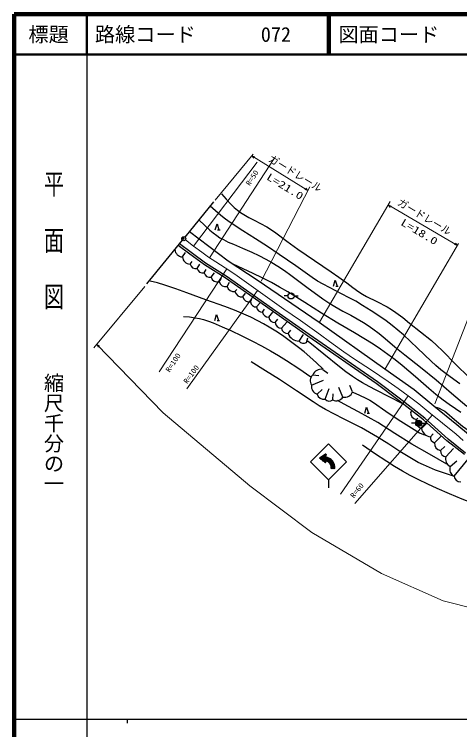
# Model space of a CAD drawing. Units: millimetres, scale not verified. Extents: x 40000 to 680000, y 20000 to 380000.
# Drawn here: x 40000 to 150456, y 202409 to 380000 of the extents above; entities that cross this region are included whole.
import ezdxf
from ezdxf.enums import TextEntityAlignment as Align

# ---------------------------------------------------------------- set-up
doc = ezdxf.new("R2010")
doc.units = ezdxf.units.MM
doc.header["$LTSCALE"] = 1000
doc.header["$PDMODE"] = 32
doc.header["$PDSIZE"] = 500
doc.linetypes.add('CHAIN', pattern=[18.5, 12, -1.5, 3.5, -1.5])
for name, color, linetype, lineweight in [('M-BGD', 7, 'Continuous', 25), ('M-BMK', 2, 'CHAIN', 13), ('M-BMK-OTRS', 5, 'Continuous', 25), ('M-BMK-SRVR', 3, 'Continuous', 25), ('M-STR-HTXT', 7, 'Continuous', 13), ('M-STR-STRC', 7, 'Continuous', 25), ('M-TTL', 2, 'Continuous', 140), ('M-TTL-BAND', 7, 'Continuous', 25), ('M-TTL-LINE', 7, 'Continuous', 50)]:
    doc.layers.add(name, color=color, linetype=linetype, lineweight=lineweight)
doc.layers.add('M-OTRS', color=6, linetype='Continuous')
doc.layers.add('M-TTL-TXT', color=7, linetype='Continuous')
doc.styles.add('@ＭＳ ゴシック', font='')
doc.styles.add('ＭＳ ゴシック', font='')
doc.styles.get('@ＭＳ ゴシック').set_extended_font_data('@MS Gothic')
doc.styles.get('ＭＳ ゴシック').set_extended_font_data('MS Gothic')

msp = doc.modelspace()

# ---------------------------------------------------------------- hatches: boundary and pattern name
at = {"layer": 'M-STR-STRC'}
h = msp.add_hatch(dxfattribs=at)
h.set_pattern_fill('USER', color=256, style=0, pattern_type=2)
h.set_pattern_definition([(154.1775, (118578, 267757), (-43.5584, -90.0148), [])])
h.paths.add_polyline_path([(119466, 267227), (118577, 267227), (118578, 267757), (118376, 268336), (117861, 268899), (117515, 269083), (117195, 269174), (117245, 268773), (117150, 268716), (115651, 269778), (117214, 270778), (117306, 270717), (117195, 270065), (117843, 269902), (118513, 269513), (118902, 269126), (119260, 268542), (119417, 268064), (119471, 267715)])

# ---------------------------------------------------------------- linework, layer by layer
at = {"layer": 'M-BGD'}
for p, q in [((83454, 326054), (93011, 318785)), ((90418, 326464), (91018, 326464)), ((83559, 320439), (80675, 322616)), ((83858, 320839), (80976, 323015)), ((81700, 319787), (82480, 320877)), ((87161, 317772), (83559, 320439)), ((87442, 318186), (83858, 320839)), ((83579, 317982), (84098, 318612)), ((85314, 316907), (85993, 318011)), ((92536, 315033), (87442, 318186)), ((93011, 318785), (100212, 314102)), ((87050, 315833), (87611, 316625)), ((92260, 314616), (87161, 317772)), ((88785, 314758), (89645, 315839)), ((90797, 313604), (91355, 314498)), ((103738, 306513), (92260, 314616)), ((104026, 306922), (92536, 315033)), ((92808, 312450), (93389, 313528)), ((100212, 314102), (115630, 303589)), ((94731, 311168), (95192, 311725)), ((96654, 309887), (97318, 310801)), ((119759, 312471), (120359, 312471)), ((98577, 308605), (98936, 309322)), ((107892, 310091), (106892, 310091)), ((109392, 310091), (110392, 310091)), ((100083, 307349), (100877, 308305)), ((101589, 306094), (102032, 306826)), ((103096, 304838), (104112, 306040)), ((112816, 300140), (103738, 306513)), ((113102, 300550), (104026, 306922)), ((90328, 303985), (90928, 303985)), ((104698, 303467), (105360, 304283)), ((106300, 302096), (107625, 303544)), ((115630, 303589), (131934, 292016)), ((107903, 300724), (108596, 301603)), ((110630, 298875), (111739, 300493)), ((129769, 288376), (112816, 300140)), ((130064, 288780), (113102, 300550)), ((112479, 298552), (112802, 299661)), ((116485, 291854), (117741, 290902)), ((131934, 292016), (139196, 286845)), ((114049, 290483), (115495, 290369)), ((113744, 287933), (116713, 289189)), ((123908, 286296), (123222, 287819)), ((135123, 284274), (129769, 288376)), ((135427, 284670), (130064, 288780)), ((115077, 285725), (116371, 286829)), ((117056, 284469), (118084, 287134)), ((121510, 284964), (120482, 287362)), ((139196, 286845), (144076, 282779)), ((118997, 284279), (119073, 285763)), ((141515, 279341), (135123, 284274)), ((141836, 279725), (135427, 284670)), ((144076, 282779), (149711, 278189)), ((127522, 280964), (128122, 280964)), ((138282, 281287), (138614, 281429)), ((139658, 279389), (140037, 279769)), ((147294, 274119), (141515, 279341)), ((147617, 274501), (141836, 279725)), ((139535, 278486), (138535, 278486)), ((140986, 277207), (142315, 278535)), ((141035, 278486), (142035, 278486)), ((149711, 278189), (152615, 275808)), ((143216, 275119), (143880, 275831)), ((144212, 273649), (145778, 275167)), ((151639, 270684), (147294, 274119)), ((151935, 271088), (147617, 274501)), ((145683, 271703), (146774, 272700)), ((147059, 270185), (148909, 272225)), ((148079, 267765), (149763, 269189)), ((149099, 265346), (152563, 269568))]:
    msp.add_line(p, q, dxfattribs=at)
for points in [[(91394, 335409), (92554, 334085), (93751, 332810), (94521, 332072), (95327, 331382), (96095, 330808), (96899, 330282), (98152, 329565), (99451, 328890), (101037, 328083), (102600, 327221), (103750, 326494), (104875, 325713), (107585, 323672), (110330, 321681), (114450, 318867), (118594, 316072), (120524, 314733), (122429, 313337), (123916, 312200), (125443, 311109), (126379, 310522), (127348, 309985), (129938, 308718), (132498, 307400), (133571, 306731), (134620, 306005), (136340, 304697), (138036, 303333), (140751, 301194), (143428, 299007), (144828, 297761), (146188, 296470), (149453, 293163), (152779, 289879)], [(150489, 288237), (148115, 289989), (145790, 291778), (144565, 292791), (143376, 293853), (139977, 297150), (136533, 300407), (135158, 301597), (133745, 302741), (132211, 303895), (130634, 305006), (128526, 306406), (126387, 307754), (124667, 308772), (122918, 309737), (119723, 311336), (116562, 312987), (115218, 313789), (113896, 314649), (109821, 317532), (105725, 320401), (102775, 322370), (99782, 324296), (96661, 326268), (93568, 328295), (92377, 329151), (91215, 330060), (89884, 331190), (88576, 332350)], [(85873, 328921), (87158, 327649), (88476, 326428), (89318, 325726), (90193, 325075), (91006, 324547), (91853, 324070), (93070, 323473), (94329, 322923), (96614, 321975), (98873, 320972), (100622, 320123), (102345, 319220), (103880, 318360), (105386, 317447), (107013, 316386), (108607, 315274), (112546, 312289), (116521, 309352), (117997, 308376), (119505, 307450), (121474, 306338), (123472, 305277), (125065, 304420), (126624, 303512), (127777, 302764), (128906, 301960), (130462, 300753), (131984, 299496), (134393, 297465), (136841, 295479), (140748, 292380), (144639, 289241), (148406, 285990), (152237, 282735)], [(89815, 326464), (90272, 327961), (90730, 326464)], [(150784, 281129), (149381, 282043), (147855, 283109), (146359, 284228), (144575, 285646), (142829, 287112), (139527, 289993), (136193, 292823), (134453, 294210), (132673, 295553), (130844, 296846), (128971, 298096), (126681, 299544), (124359, 300941), (120275, 303328), (116214, 305771), (112021, 308463), (107795, 311126), (105795, 312296), (103757, 313419), (101510, 314576), (99226, 315684), (96742, 316838), (94246, 317971)], [(116561, 291909), (114958, 293470), (113308, 294994), (111916, 296177), (110476, 297322), (108505, 298798), (106499, 300226), (104871, 301320), (103213, 302362), (101807, 303181), (100372, 303947), (98666, 304780), (96934, 305558), (94587, 306532), (92206, 307454), (87513, 309154), (82810, 310835), (80071, 311844), (77304, 312798), (75510, 313315), (73699, 313776)], [(119155, 312471), (119612, 313967), (120070, 312471)], [(89724, 303985), (90182, 305481), (90639, 303985)], [(81932, 305010), (83418, 304876), (84892, 304682), (85907, 304481), (86919, 304218), (88127, 303834), (89320, 303391), (91534, 302456), (93720, 301466), (96423, 300194), (99098, 298869), (101338, 297697), (103551, 296471), (105550, 295295), (107518, 294067), (110558, 292064), (113573, 290005), (113614, 289976), (113655, 289948)], [(136176, 283385), (132993, 285058), (129769, 286686), (128032, 287574), (126326, 288513), (125091, 289266), (123879, 290075), (122251, 291255), (120657, 292486), (116753, 295602), (112865, 298739), (112780, 298808), (112686, 298883)], [(148960, 265355), (146709, 266086), (144476, 266875), (142979, 267469), (141496, 268122), (140185, 268763), (138903, 269457), (137248, 270446), (135613, 271492), (132866, 273291), (130089, 275038), (128108, 276203), (126089, 277321), (121641, 279588), (117201, 281883), (115640, 282792), (114100, 283758), (109958, 286547), (105788, 289308), (102280, 291519), (98751, 293696)], [(123961, 286171), (125571, 285479), (127161, 284730), (128152, 284197), (129122, 283606), (132165, 281480), (135238, 279406), (137855, 277734), (140516, 276106), (141103, 275832), (141708, 275573)], [(147289, 268361), (142947, 270810), (138609, 273291), (134403, 275967), (130178, 278634), (127778, 280017), (125349, 281348), (122746, 282733), (120135, 284101)], [(126919, 280964), (127376, 282461), (127834, 280964)], [(144594, 282490), (145385, 282195), (146144, 281847), (146737, 281492), (147300, 281084), (149197, 279405), (151145, 277763), (151956, 277178), (152803, 276640), (153612, 276202), (154448, 275818), (155445, 275446), (156478, 275125), (158559, 274553), (160625, 273923), (164112, 272726), (167614, 271587), (172406, 270186), (177193, 268745), (177690, 268592), (182186, 267208)], [(176800, 250837), (173728, 252039), (170626, 253188), (167675, 254193), (164704, 255142), (160048, 256564), (155411, 258044), (153220, 258828), (151041, 259671), (147964, 260941), (144896, 262272), (142521, 263359), (140164, 264504), (138212, 265515), (136281, 266584), (134314, 267750), (132370, 268973), (129328, 270992), (126316, 273060)]]:
    msp.add_lwpolyline(points, dxfattribs=at)
for centre, radius in [((108642, 310091), 746), ((140285, 278486), 746), ((140285, 278486), 660), ((140285, 278486), 574), ((140285, 278486), 484), ((140285, 278486), 398), ((140285, 278486), 292), ((140285, 278486), 202), ((140285, 278486), 116), ((140285, 278486), 22.5)]:
    msp.add_circle(centre, radius, dxfattribs=at)
for centre, radius, start, end in [((81763, 321732), 1946, 184.14594, 268.1548), ((83641, 319927), 1946, 184.14594, 268.1548), ((85011, 318356), 1480, 194.6265, 281.83214), ((86746, 317281), 1480, 194.6265, 281.83214), ((88482, 316206), 1480, 194.6265, 281.83214), ((90397, 315237), 1681, 196.56165, 283.76727), ((92408, 314083), 1681, 196.56165, 283.76727), ((94443, 312819), 1676, 192.70712, 279.91275), ((96366, 311537), 1676, 192.70712, 279.91275), ((98288, 310255), 1676, 192.70712, 279.91275), ((99989, 308768), 1422, 186.58337, 273.78902), ((101495, 307512), 1422, 186.58337, 273.78902), ((103002, 306257), 1422, 186.58337, 273.78902), ((104617, 304994), 1529, 185.84128, 273.04692), ((106219, 303622), 1529, 185.84128, 273.04692), ((107821, 302251), 1529, 185.84128, 273.04692), ((110649, 301839), 2964, 202.09679, 269.63133), ((111724, 299684), 1361, 216.47093, 303.67657), ((116102, 289684), 2203, 79.98666, 158.72885), ((115286, 289042), 1899, 130.64523, 215.73665), ((115620, 287559), 1912, 168.71545, 253.50217), ((121916, 287056), 2131, 258.9987, 339.1105), ((116726, 286136), 1700, 193.99734, 281.20297), ((118126, 285393), 1414, 220.79784, 308.00348), ((119873, 286016), 1945, 243.23965, 327.27059), ((139966, 281061), 1699, 172.33929, 259.54494), ((141502, 279017), 1882, 168.57837, 254.07901), ((143524, 277683), 2583, 190.6333, 263.14307), ((144486, 274907), 1288, 170.51166, 257.71729), ((145969, 273448), 1768, 173.49002, 260.69566), ((147168, 271667), 1486, 178.58163, 265.78726), ((148927, 269548), 1974, 161.16275, 244.55479), ((149947, 267128), 1974, 161.16275, 244.55479), ((150653, 265481), 1560, 184.97351, 272.17915)]:
    msp.add_arc(centre, radius, start, end, dxfattribs=at)
at = {"layer": 'M-BMK'}
msp.add_lwpolyline([(82419, 323994), (84426, 322434), (86475, 320918), (88191, 319727), (89939, 318587), (92321, 317069), (94673, 315500), (98736, 312609), (102802, 309703), (106885, 306840), (110973, 303966), (115021, 301053), (119064, 298115), (121715, 296238), (124407, 294405), (128569, 291662), (132713, 288869), (135218, 287096), (137688, 285274), (140286, 283279), (142847, 281236), (146218, 278532), (149557, 275778), (151351, 274195)], dxfattribs=at)
at = {"layer": 'M-BMK-OTRS'}
for p, q in [((82342, 324691), (89459, 333422)), ((72876, 313076), (81711, 323916))]:
    msp.add_line(p, q, dxfattribs=at)
at = {"layer": 'M-BMK-SRVR'}
for radius in [498, 15]:
    msp.add_circle((82026, 324303), radius, dxfattribs=at)
at = {"layer": 'M-OTRS'}
msp.add_point((81755, 324333), dxfattribs=at)
at = {"layer": 'M-STR-HTXT'}
for p, q in [((89773, 333883), (99265, 345304)), ((98884, 344845), (112831, 336283)), ((84410, 322446), (100232, 343254)), ((88432, 319566), (104481, 344199)), ((101244, 313765), (113301, 337195)), ((115653, 303567), (133238, 333533)), ((132732, 332670), (149896, 322598)), ((150201, 323118), (131943, 292005)), ((144302, 283330), (158336, 319538)), ((92748, 316792), (75959, 291229)), ((72344, 312425), (59741, 297216)), ((100307, 311473), (82768, 287054)), ((60436, 298055), (76937, 281037)), ((137696, 285268), (120894, 260860)), ((76937, 281037), (98444, 262983)), ((143676, 280562), (124468, 258575)), ((98444, 262983), (113829, 251366)), ((113829, 251366), (131097, 241162)), ((131097, 241162), (146325, 234412)), ((146325, 234412), (159040, 231115))]:
    msp.add_line(p, q, dxfattribs=at)
for points in [[(99410, 344268), (98884, 344845), (99635, 344634)], [(112305, 336859), (112831, 336283), (112080, 336493)], [(133219, 332060), (132732, 332670), (133467, 332411)], [(149409, 323208), (149896, 322598), (149161, 322858)], [(60803, 297366), (60436, 298055), (61112, 297665)]]:
    msp.add_lwpolyline(points, dxfattribs=at)
at = {"layer": 'M-STR-STRC'}
for p, q in [((113463, 268893), (117918, 273348)), ((117918, 273348), (122372, 268893)), ((117214, 270778), (115651, 269778)), ((117306, 270717), (117195, 270065)), ((117918, 264438), (113463, 268893)), ((117150, 268716), (115651, 269778)), ((117245, 268773), (117195, 269174)), ((117918, 264438), (122372, 268893)), ((119466, 267227), (118577, 267227)), ((117918, 264438), (117918, 262410))]:
    msp.add_line(p, q, dxfattribs=at)
for centre, radius, start, end in [((116893, 267496), 2587, 354.04449, 83.29681), ((117247, 270727), 60.4, 350.30905, 122.61923), ((117185, 268765), 60.4, 234.68878, 7.12503), ((116893, 267496), 1705, 350.93997, 79.79602)]:
    msp.add_arc(centre, radius, start, end, dxfattribs=at)
at = {"layer": 'M-TTL'}
for p, q in [((40000, 380000), (40000, 20000)), ((680000, 380000), (40000, 380000))]:
    msp.add_line(p, q, dxfattribs=at)
at = {"layer": 'M-TTL-BAND'}
for p, q in [((58000, 370000), (58000, 20000)), ((40000, 205000), (579000, 205000)), ((68000, 205000), (68000, 204000))]:
    msp.add_line(p, q, dxfattribs=at)
at = {"layer": 'M-TTL-LINE'}
for p, q in [((58000, 380000), (58000, 370000)), ((117750, 380000), (117750, 370000)), ((118250, 380000), (118250, 370000)), ((40000, 370000), (680000, 370000))]:
    msp.add_line(p, q, dxfattribs=at)

# ---------------------------------------------------------------- texts
at = {"layer": 'M-STR-HTXT', "style": 'ＭＳ ゴシック'}
for s, height, rotation, p in [('ガードレール', 1833, 328.5, (102559, 343175)), ('R=50', 1320, 56.7, (98730, 337103)), ('ガードレール', 1833, 329, (134560, 332315)), ('R=100', 1320, 56.7, (78845, 290807)), ('R=100', 1320, 54, (83204, 287930)), ('R=60', 1320, 51.7, (124533, 259524))]:
    msp.add_text(s, height=height, rotation=rotation, dxfattribs=at).set_placement(p, align=Align.BOTTOM_LEFT)
at = {"layer": 'M-STR-HTXT', "style": 'ＭＳ ゴシック', "width": 1.35}
for s, rotation, p in [('L=21.0', 328.5, (102081, 338655)), ('L=18.0', 329, (135372, 327350))]:
    msp.add_text(s, height=1833, rotation=rotation, dxfattribs=at).set_placement(p, align=Align.BOTTOM_LEFT)
at = {"layer": 'M-TTL-BAND', "style": '@ＭＳ ゴシック', "width": 1.4}
msp.add_text('平  面  図', height=3666, rotation=270, dxfattribs=at).set_placement((49777, 306475), align=Align.MIDDLE_RIGHT)
at = {"layer": 'M-TTL-BAND', "style": '@ＭＳ ゴシック'}
msp.add_text('縮尺千分の一', height=3666, rotation=270, dxfattribs=at).set_placement((49777, 261030), align=Align.MIDDLE_RIGHT)
at = {"layer": 'M-TTL-TXT', "style": 'ＭＳ ゴシック'}
msp.add_text('標題', height=3666, dxfattribs=at).set_placement((48500, 375000), align=Align.MIDDLE_CENTER)
for s, p in [('路線コード', (60000, 375000)), ('072', (101142, 375000)), ('072', (101142, 375000)), ('072', (101142, 375000)), ('図面コード', (120380, 375000))]:
    msp.add_text(s, height=3666, dxfattribs=at).set_placement(p, align=Align.MIDDLE_LEFT)

doc.saveas('drawing.dxf')
